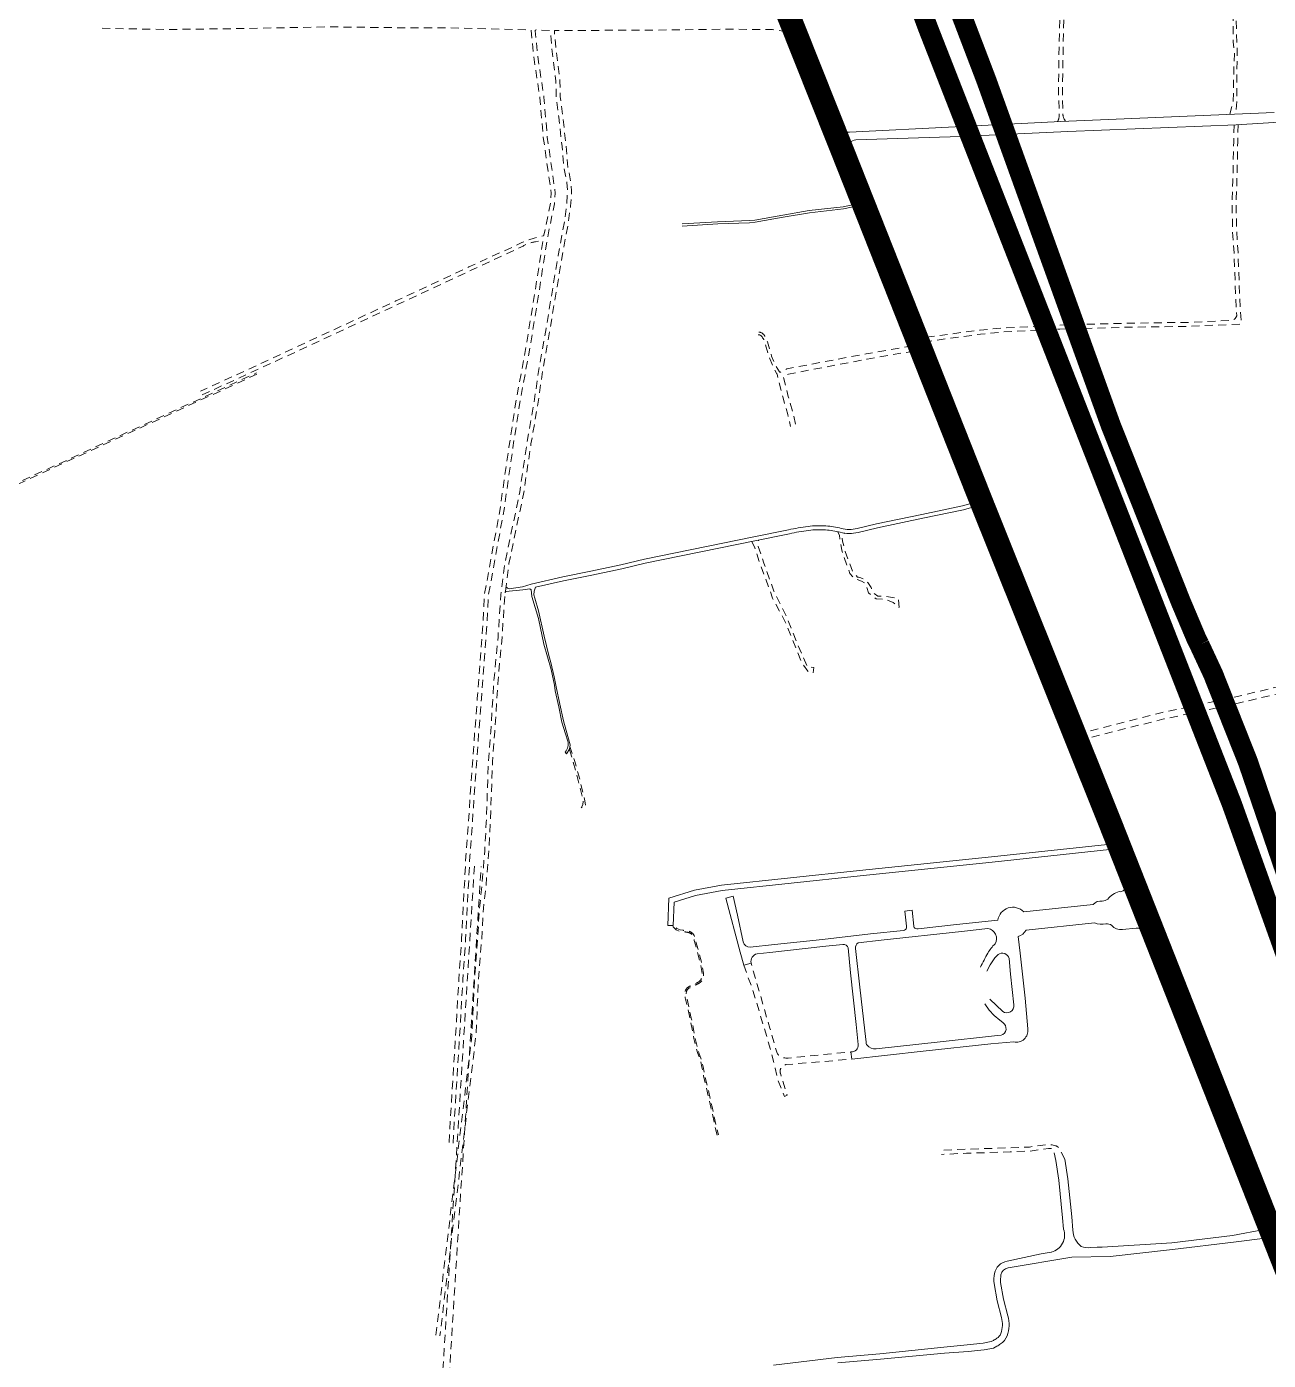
# Model space of a CAD drawing. Header units: metres. Extents: x 556238 to 587446, y 1177111 to 1219372.
# Drawn here: x 568667 to 569593, y 1205923 to 1206916 of the extents above; entities that cross this region are included whole.
import ezdxf

# ---------------------------------------------------------------- set-up
doc = ezdxf.new("R2010")
doc.units = ezdxf.units.M
doc.header["$MEASUREMENT"] = 0
for name, pattern in [('ACAD_ISO03W100', [30, 12, -18]), ('DASHED2', [0.375, 0.25, -0.125]), ('Xr_Nen GT$0$MON', [10, 6, -4])]:
    doc.linetypes.add(name, pattern=pattern)
doc.layers.add('DUONG GIAO THONG', color=7, linetype='Continuous')
for name, color, linetype, lineweight in [('Pipe Existing_DTDH', 4, 'ACAD_ISO03W100', 40), ('Xr_Nen GT$0$DUONG BT-NEN BT', 38, 'Continuous', 0), ('Xr_Nen GT$0$DUONG NHUA', 38, 'Continuous', 0), ('Xr_Nen GT$0$DUONG_DA', 38, 'Xr_Nen GT$0$MON', 0)]:
    doc.layers.add(name, color=color, linetype=linetype, lineweight=lineweight)

# ---------------------------------------------------------------- blocks, each defined once
blk = doc.blocks.new('GT CHINH')
at = {"layer": 'DUONG GIAO THONG', "color": 9, "ltscale": 5, "const_width": 17.5}
blk.add_lwpolyline([(4354.07, 6438.31), (4081.98, 7127.79), (3988.47, 7360.87), (3884.25, 7624.01), (3815.94, 7795.41), (3463.11, 8683.46), (3448.48, 8713.71), (3425.29, 8747.68), (3308.94, 8890.83), (3031.9, 9234.45)], dxfattribs=at)
blk = doc.blocks.new('DTDH_EXISTING_PIPE')
at = {"layer": 'Pipe Existing_DTDH', "color": 3, "linetype": 'DASHED2', "ltscale": 200, "const_width": 15, "elevation": 0.8, "flags": 128}
for points in [[(-9012.79, 8237.12), (-8953.97, 8165.46), (-8925.28, 8123.92), (-8832.94, 8014.7), (-8812.83, 7985.23), (-8596.42, 7422.34), (-8478.4, 7104.65), (-8385.49, 6861.21), (-8292.6, 6603.68), (-8240.3, 6471.94), (-8228.93, 6445.07), (-8226.47, 6440.06)], [(-8093.08, 6033.66), (-8144.45, 6159.86), (-8202.3, 6321.36), (-8428.91, 6899.96), (-8572.37, 7288.35), (-8797.79, 7873.74), (-8831.98, 7975.67), (-8853.02, 7999.83), (-8962.21, 8144.84), (-8993.27, 8187.69), (-9027.71, 8230.95)], [(-7790.31, 5289.12), (-7800.85, 5316.33), (-7815.06, 5355.37), (-7831.22, 5400.52), (-7846.92, 5430), (-7854.26, 5445.64), (-7870.84, 5493.16), (-7888.99, 5539.14), (-7903.67, 5571.91), (-7912.94, 5598.88), (-7920.84, 5628.35), (-7935.55, 5660.31), (-7967.01, 5740.65), (-7996.81, 5829.34), (-8071.26, 6028.94), (-8124.21, 6169.79), (-8151.9, 6240.67), (-8190.37, 6352.91), (-8216.25, 6418.12), (-8226.47, 6440.06)]]:
    blk.add_lwpolyline(points, dxfattribs=at)

msp = doc.modelspace()

# ---------------------------------------------------------------- linework, layer by layer
at = {"layer": 'Xr_Nen GT$0$DUONG BT-NEN BT', "flags": 128}
for points in [[(569286.34606, 1206784.41986), (569275.78881, 1206782.15918), (569250.59344, 1206779.36813), (569230.87777, 1206775.92949), (569209.99135, 1206772.2023), (569205.97145, 1206771.85797), (569182.2582, 1206770.98229), (569155.73745, 1206769.35329)], [(569286.68108, 1206782.85533), (569276.04505, 1206780.57778), (569250.81919, 1206777.78335), (569231.15577, 1206774.35382), (569210.2006, 1206770.61436), (569206.06931, 1206770.26049), (569182.33678, 1206769.3841), (569155.83555, 1206767.7563)], [(569474.23753, 1206303.1783), (569386.86341, 1206293.76309), (569288.52538, 1206283.57499), (569185.72251, 1206272.58202), (569165.84272, 1206268.99), (569149.85815, 1206263.90293), (569149.194, 1206246.51542), (569145.19521, 1206246.62343), (569145.96829, 1206266.86267), (569164.87654, 1206272.88019), (569185.15349, 1206276.54398), (569288.10662, 1206287.55301), (569386.44259, 1206297.74091), (569472.87603, 1206307.0743)]]:
    msp.add_lwpolyline(points, dxfattribs=at)
for points in [[(569374.88643, 1206559.11382), (569365.55494, 1206556.3456), (569335.18514, 1206550.03942), (569301.44655, 1206543.02048), (569286.90696, 1206539.48631, -0.124786345), (569273.65909, 1206539.6167, 0.048263803), (569262.64095, 1206541.41377, 0.04794559), (569250.05526, 1206541.02862, 0.024492724), (569235.75049, 1206538.49372), (569209.88196, 1206533.20709), (569128.32582, 1206516.69992), (569110.73715, 1206512.50654), (569088.40545, 1206507.71517), (569067.395, 1206503.506), (569046.55507, 1206498.63598), (569045.52883, 1206495.71494), (569045.3558, 1206492.91418), (569045.98192, 1206490.51537), (569048.71533, 1206481.14478), (569052.83699, 1206462.13795), (569056.40456, 1206447.78641), (569057.82327, 1206442.66889), (569060.42219, 1206432.02587), (569061.94467, 1206424.5225), (569064.71486, 1206411.42188), (569067.31, 1206399.07761), (569069.35484, 1206391.86435), (569072.33281, 1206381.30085), (569071.85025, 1206377.99001), (569069.60443, 1206374.50292), (569068.60027, 1206375.89722, 0.275849704), (569070.46603, 1206384.01088), (569068.73829, 1206389.36239), (569066.14541, 1206398.05573), (569063.75906, 1206409.47141), (569061.23695, 1206421.41746), (569060.75313, 1206425.66411), (569058.05548, 1206437.46384), (569052.73146, 1206456.23976), (569048.61711, 1206475.46534), (569043.77715, 1206491.81841), (569043.53537, 1206494.47686), (569043.32809, 1206496.85922), (569042.15777, 1206497.49715), (569037.08151, 1206496.64929), (569024.4408, 1206495.38213, 0.362735798), (569023.97101, 1206494.94588), (569023.87606, 1206494.52132)], [(569024.48637, 1206498.99987), (569024.48637, 1206498.99987, 0.12431092), (569026.93718, 1206497.43223), (569036.75412, 1206499.03329), (569043.22216, 1206500.93795), (569066.75885, 1206506.43817), (569087.7961, 1206510.6527), (569110.07452, 1206515.43265), (569127.68018, 1206519.63008), (569209.28404, 1206536.14691), (569235.11651, 1206541.42617, -0.024435991), (569249.67704, 1206544.00469, -0.04794559), (569262.83649, 1206544.40739, -0.048263803), (569274.42491, 1206542.5173, 0.124786345), (569286.19838, 1206542.40143), (569300.78656, 1206545.94741), (569334.57521, 1206552.97676), (569364.82267, 1206559.25754), (569373.74501, 1206561.90058)]]:
    msp.add_lwpolyline(points, format="xyb", dxfattribs=at)
at = {"layer": 'Xr_Nen GT$0$DUONG NHUA', "flags": 128}
for points in [[(569232.958, 1206943.996), (569273.36175, 1206841.44334, 0.049702401), (569273.40707, 1206841.35514, 0.268155623), (569280.59176, 1206837.67968), (569438.077, 1206845.738), (569597.152, 1206852.478)], [(569222.54837, 1206942.51865), (569232.725, 1206915.527), (569262.82234, 1206843.02198), (569271.781, 1206819.86), (569300.56595, 1206749.7916), (569317.07324, 1206705.15728), (569328.064, 1206676.607), (569350.2704, 1206619.37625), (569374.315, 1206560.505), (569418.52, 1206451.757), (569467.847, 1206324.343), (569473.444, 1206305.124), (569556.98892, 1206102.81406), (569590.12618, 1206020.83288, -0.472104505), (569589.75733, 1206020.15456), (569566.03851, 1206015.57844), (569520.82912, 1206010.16627), (569468.83769, 1206007.02969), (569465.10181, 1206006.83171, -0.00060522), (569465.1006, 1206006.83164), (569460.34658, 1206006.59125, -0.109038646), (569453.31606, 1206007.49377, -0.228821), (569447.13428, 1206019.66154), (569446.18209, 1206029.47962), (569443.39034, 1206057.73468), (569441.10187, 1206072.55773)], [(569613.03988, 1206846.07799), (569568.693, 1206843.358), (569443.232, 1206838.248), (569363.214, 1206834.605), (569285.21837, 1206832.04722, 0.46597556), (569279.8315, 1206825.19016, 0.043953963), (569279.85693, 1206825.10619), (569312.26234, 1206744.42517), (569321.216, 1206721.352), (569335.439, 1206682.964), (569368.66514, 1206607.13259), (569385.194, 1206559.576), (569427.05213, 1206455.05336), (569452.439, 1206389.374), (569479.23966, 1206328.18735), (569505.627, 1206254.733), (569554.63, 1206132.241), (569597.37, 1206023.204)], [(569485.86771, 1206274.96899, -0.442793632), (569481.63177, 1206271.86745, 0.158185908), (569473.07548, 1206266.24228, -0.128296225), (569468.93241, 1206264.84723, 0.242360227), (569462.17744, 1206262.37215), (569410.43261, 1206256.68831, 0.630542517), (569391.1379, 1206250.61424), (569360.26105, 1206247.27836), (569331.82686, 1206244.08007, -0.113967915), (569329.75535, 1206244.3501, -0.286566839), (569328.40434, 1206246.10514), (569327.23349, 1206258.03055), (569321.82951, 1206257.35553), (569323.04731, 1206246.01009), (569322.95721, 1206244.93006, -0.334325208), (569320.84068, 1206242.94999), (569296.08, 1206240.29512), (569260.48163, 1206236.23678), (569224.6548, 1206232.36186), (569206.5065, 1206230.4718, -0.373407208), (569201.32765, 1206234.34193), (569197.00133, 1206254.22187), (569193.93912, 1206268.39735), (569188.37566, 1206266.98386), (569199.10487, 1206226.65572), (569201.76596, 1206217.14556), (569207.14297, 1206218.55959, -0.402342374), (569211.64273, 1206225.6014), (569221.26481, 1206226.53465), (569262.98419, 1206231.23775), (569275.66042, 1206232.45824, -0.346238269), (569279.53752, 1206229.96956), (569281.26302, 1206211.25593), (569285.49691, 1206172.92966), (569287.09827, 1206158.00026, -0.47099922), (569281.61766, 1206152.3877), (569282.16121, 1206147.04674), (569335.37756, 1206153.0213), (569385.8561, 1206158.36415), (569402.91447, 1206159.91275, 0.529851921), (569413.42275, 1206169.55366), (569411.38714, 1206192.43617), (569407.76281, 1206225.88515), (569406.17586, 1206238.46611, 0.192987171), (569412.15468, 1206243.21868), (569463.14278, 1206248.66138, 0.159248212), (569471.72648, 1206247.85343, -0.189080027), (569475.98414, 1206246.63135, 0.216057147), (569483.95592, 1206243.50824), (569494.34581, 1206244.63709, -0.339568065), (569499.55463, 1206241.46872, -2.587201137)], [(569381.34256, 1206188.17592), (569384.57366, 1206183.53732), (569388.4525, 1206179.55651), (569392.63927, 1206176.00934), (569394.77816, 1206174.28124, -0.648400213), (569393.54946, 1206164.8676), (569388.58904, 1206164.45833), (569348.01921, 1206159.90283), (569300.29181, 1206154.76037, -0.245322668), (569293.68049, 1206157.35368, -0.196422577), (569292.90688, 1206159.62753), (569291.86016, 1206168.22256), (569288.30699, 1206200.55274), (569284.98433, 1206229.42992, -0.297585749), (569287.0777, 1206233.61376), (569304.20321, 1206235.7222), (569364.1387, 1206242.03823), (569383.73162, 1206244.3867, -0.538309521), (569389.03797, 1206232.9097, 0.078506851), (569383.65891, 1206226.08164, 0.015799869), (569378.14238, 1206215.45844, -2.819389166)], [(569382.88797, 1206212.5223), (569385.43102, 1206217.23619), (569388.92208, 1206222.41558), (569391.31315, 1206224.91218, -0.550429543), (569399.46989, 1206221.91484), (569400.64429, 1206210.41286), (569403.14233, 1206187.52308, -0.636066669), (569394.77323, 1206182.43257), (569385.08523, 1206191.84092)], [(569434.3113, 1206071.41896), (569436.64158, 1206056.88097), (569439.41672, 1206028.79397), (569440.13107, 1206020.35098, -0.446605729), (569431.01485, 1206003.28802, -0.041187904), (569430.93364, 1206003.2751), (569423.33901, 1206001.92869), (569397.99284, 1205996.42696, 0.310662269), (569388.55884, 1205987.32233, 0.080976085), (569388.26141, 1205979.72798), (569390.55963, 1205967.02448), (569393.83093, 1205954.55434, -0.153509846), (569393.24992, 1205942.48266, -0.165528817), (569390.45405, 1205939.03102, 0.002674426), (569387.81613, 1205937.35043), (569386.22955, 1205936.49685), (569380.28006, 1205935.48056), (569368.35831, 1205934.16115), (569350.90984, 1205932.39282, 0.000274387), (569350.90929, 1205932.39276), (569303.19394, 1205927.5041), (569271.41161, 1205924.81646), (569223.85241, 1205918.89854)], [(569271.82726, 1205920.83733), (569303.55405, 1205923.52028), (569351.29869, 1205927.8582, -0.003772042), (569351.3062, 1205927.85883), (569368.8848, 1205929.18889), (569380.97662, 1205930.52712), (569387.87796, 1205931.706), (569390.35985, 1205933.04127, -0.002845604), (569393.11801, 1205934.79979, 0.165528817), (569397.94208, 1205940.75534, 0.153509846), (569398.66728, 1205955.82306), (569395.44522, 1205968.10552), (569393.2082, 1205980.47074, -0.07917938), (569393.45843, 1205986.32534, -0.310662269), (569398.81516, 1205991.49504), (569446.26085, 1205999.40581), (569474.76066, 1205999.931), (569521.40688, 1206005.19973), (569566.66485, 1206010.61773), (569592.44293, 1206013.90307, -0.347576818), (569592.97418, 1206013.58298), (569621.995, 1205936.366), (569652.92056, 1205857.03391)]]:
    msp.add_lwpolyline(points, format="xyb", dxfattribs=at)
at = {"layer": 'Xr_Nen GT$0$DUONG_DA', "flags": 128}
for points in [[(569435.58045, 1206845.61025, 0.134357082), (569436.92275, 1206851.71315), (569436.26521, 1206865.26344), (569436.84592, 1206905.44713), (569437.81609, 1206938.46417), (569439.40301, 1206970.47207), (569440.80714, 1206995.16994), (569440.8893, 1207003.05063, 0.030611772), (569439.70993, 1207026.25621), (569441.13652, 1207039.43208), (569441.05501, 1207055.37678), (569439.25274, 1207063.15388), (569435.77422, 1207106.02192), (569433.73507, 1207124.47727), (569431.24092, 1207147.22785), (569429.00885, 1207159.20642), (569427.92533, 1207173.03655)], [(569441.63008, 1206845.88854, -0.170053843), (569439.55971, 1206851.71315), (569439.266, 1206865.29633), (569439.84529, 1206905.38139), (569440.81391, 1206938.34583), (569442.39879, 1206970.31265), (569443.80625, 1206995.0691), (569443.88914, 1207003.01935, 0.030180704), (569442.728, 1207026.26114), (569444.13735, 1207039.27779), (569444.05326, 1207055.72741), (569442.22508, 1207063.61632), (569438.76086, 1207106.30803), (569436.71693, 1207124.80673), (569434.21079, 1207147.66671), (569431.98725, 1207159.59946), (569430.91915, 1207173.23283)], [(568723.37096, 1206915.15624), (568771.51296, 1206914.28816), (568828.82833, 1206914.99719), (568892.46135, 1206916.27429), (568943.36433, 1206915.65005), (568990.02118, 1206915.37152), (569042.74894, 1206914.05485, -0.378628901), (569043.23406, 1206913.60395), (569045.17234, 1206893.89649), (569049.71469, 1206863.59779), (569052.28216, 1206833.81015), (569055.86721, 1206808.77284), (569058.24017, 1206792.26304), (569057.58167, 1206784.91494), (569052.7291, 1206761.02282, -0.289029344), (569052.36037, 1206760.63727), (569045.46126, 1206758.91254), (569036.37023, 1206755.44727), (568996.89041, 1206737.35094), (568942.30795, 1206711.98532), (568859.10995, 1206673.34269), (568796.70664, 1206644.68017)], [(568972.26967, 1205941.30863), (568999.0262, 1206164.38723), (569000.33872, 1206191.20045), (569001.19012, 1206210.07342), (569003.43566, 1206236.62931), (569004.44136, 1206256.65211), (569006.61346, 1206276.66852), (569008.62003, 1206302.42703), (569009.78076, 1206323.39481), (569011.40373, 1206368.66905), (569013.10568, 1206391.24299), (569015.35141, 1206427.08662), (569018.52415, 1206461.59353), (569020.69253, 1206492.94521), (569023.71989, 1206516.75932), (569034.773, 1206569.77713), (569040.13295, 1206606.04686), (569045.30334, 1206635.47483), (569048.44439, 1206657.95418), (569054.3414, 1206691.5071), (569059.5608, 1206723.11069), (569063.47653, 1206745.88564), (569065.7971, 1206759.36436), (569068.06075, 1206771.15082), (569069.59485, 1206782.93606), (569070.40303, 1206793.94994), (569069.79356, 1206800.36844), (569068.8445, 1206805.44225), (569067.76663, 1206810.33822), (569066.26082, 1206827.11077), (569063.89643, 1206848.98154), (569061.95681, 1206864.19657), (569061.66771, 1206875.67733), (569058.67784, 1206900.76062), (569057.50219, 1206913.11129, 0.376780106), (569057.02173, 1206913.56361), (569046.78653, 1206913.9176, 0.453609304), (569046.27165, 1206913.36896), (569048.15047, 1206894.26594), (569052.69551, 1206863.94934), (569055.26384, 1206834.15185), (569058.83692, 1206809.19807), (569061.25942, 1206792.34364), (569060.55482, 1206784.48116), (569055.4247, 1206759.22249), (569047.59199, 1206709.22978), (569042.93166, 1206680.49219), (569034.8372, 1206636.31817), (569029.6324, 1206602.65658), (569023.02879, 1206556.56456), (569011.45619, 1206493.10152), (569009.96634, 1206467.31798), (569006.10306, 1206415.42723), (569004.02887, 1206389.20359), (568999.50641, 1206324.47049), (568997.60418, 1206298.17587), (568994.3841, 1206236.3451), (568992.40299, 1206206.42197), (568984.89524, 1206082.85403)], [(569233.92508, 1206912.63599), (569223.17829, 1206914.17948), (569188.84137, 1206914.54162), (569135.45911, 1206913.85304), (569061.02517, 1206913.51205, 0.440922436), (569060.52971, 1206912.96467), (569061.66096, 1206901.08034), (569064.66323, 1206875.8931), (569064.95202, 1206864.42461), (569066.87597, 1206849.33248), (569069.24637, 1206827.40615), (569070.73753, 1206810.7967), (569071.78459, 1206806.0407), (569072.76732, 1206800.78688), (569073.41346, 1206793.98219), (569072.58064, 1206782.63243), (569071.02397, 1206770.67385), (569068.74871, 1206758.8269), (569066.43303, 1206745.37663), (569062.51909, 1206722.6121), (569057.29878, 1206691.00302), (569051.40823, 1206657.48681), (569048.26719, 1206635.00754), (569043.09475, 1206605.56792), (569037.72787, 1206569.25125), (569026.68097, 1206516.26325), (569024.5275, 1206499.32342), (569023.87606, 1206494.52132), (569023.67944, 1206492.6523), (569021.51466, 1206461.35266), (569018.34281, 1206426.85544), (569016.09862, 1206391.03641), (569014.39969, 1206368.50248), (569012.77778, 1206323.25815), (569011.61358, 1206302.2276), (569009.60086, 1206276.39014), (569007.43323, 1206256.41484), (569006.42932, 1206236.42762), (569004.18441, 1206209.87936), (569003.33541, 1206191.05951), (569002.01745, 1206164.13495), (568975.24833, 1205940.95137)], [(569567.19124, 1206843.29683), (569566.90555, 1206830.59946), (569566.34402, 1206801.51422), (569565.68418, 1206788.4052), (569566.0602, 1206764.73305), (569567.18479, 1206747.91218), (569568.39922, 1206713.90981), (569569.21373, 1206700.9163, -0.192875856), (569566.16484, 1206697.54643), (569533.37806, 1206696.0726), (569487.12568, 1206695.41767), (569437.26247, 1206694.02892), (569395.09476, 1206691.85337), (569377.8518, 1206690.25151), (569334.83018, 1206684.59444)], [(568797.95881, 1206641.95399), (568860.3679, 1206670.61917), (568943.57226, 1206709.26475), (568998.14759, 1206734.62706), (569037.28238, 1206752.92029, -0.103169424), (569046.36251, 1206756.04553), (569051.38365, 1206757.30077, -0.536983989), (569051.99889, 1206756.7383), (569044.62939, 1206709.70208), (569039.97526, 1206681.00272), (569031.8788, 1206636.81783), (569026.66508, 1206603.09854), (569020.06721, 1206557.04655), (569008.47181, 1206493.45848), (569006.97277, 1206467.51589), (569003.11185, 1206415.65688), (569001.03713, 1206389.42641), (568996.51396, 1206324.68327), (568994.60982, 1206298.36213), (568991.38925, 1206236.52222), (568989.40901, 1206206.61203), (568981.90076, 1206083.03597)], [(569212.57829, 1206686.87581, -0.226718841), (569215.04223, 1206685.67628, -0.097638492), (569217.43949, 1206681.03964), (569220.61264, 1206670.10832), (569223.99285, 1206662.17039), (569226.47312, 1206657.66763, -0.064226803), (569226.52, 1206657.5486), (569231.0048, 1206639.75675), (569234.64842, 1206627.31135), (569236.45876, 1206618.34817)], [(569327.33121, 1206678.51054), (569293.08397, 1206672.638), (569233.7728, 1206661.37106), (569229.03025, 1206658.91781, -0.385485479), (569228.38132, 1206659.08939), (569225.76467, 1206663.11435), (569222.49985, 1206670.7813), (569219.36021, 1206681.59719, 0.097638492), (569216.60759, 1206686.92113, 0.226718841), (569212.59261, 1206688.87576, 0.226718841)], [(569328.77364, 1206674.69434), (569293.79529, 1206668.70159), (569235.09244, 1206657.55021), (569231.50973, 1206655.69693, 0.34821718), (569231.25462, 1206655.13061), (569234.86496, 1206640.80792), (569238.53537, 1206628.271), (569240.37959, 1206619.14008)], [(569271.70013, 1206540.0976), (569272.98348, 1206537.37032), (569274.71928, 1206526.34832), (569280.76967, 1206509.02644), (569284.18486, 1206504.99814), (569289.39177, 1206503.3196), (569292.30325, 1206501.58521), (569294.76667, 1206494.47966), (569300.40325, 1206490.05341), (569307.30491, 1206489.7033), (569313.08581, 1206487.18262), (569317.60515, 1206483.64649), (569316.83446, 1206490.43853), (569306.3942, 1206492.11894), (569301.66456, 1206491.90887), (569298.05594, 1206494.67476), (569296.96967, 1206497.61557, 0.271009364), (569286.42237, 1206506.27926), (569282.7057, 1206510.77045), (569277.34289, 1206525.39032), (569275.26833, 1206533.0022), (569275.09304, 1206537.13339), (569276.59928, 1206539.01326)], [(569795.03312, 1206246.96752), (569795.91132, 1206272.36583), (569795.398, 1206286.5336), (569795.76041, 1206293.0518), (569797.10742, 1206301.90475), (569801.81374, 1206315.23615), (569805.77858, 1206326.16323), (569807.14182, 1206330.23173), (569808.15301, 1206336.3574), (569808.2478, 1206341.03353), (569807.96132, 1206346.45241), (569807.16296, 1206353.02768), (569806.39495, 1206361.70125), (569805.75614, 1206365.88343), (569805.11362, 1206371.81357), (569804.95393, 1206375.7081), (569804.28506, 1206380.928), (569802.97217, 1206391.06161), (569802.01094, 1206399.73834), (569801.87783, 1206401.6994), (569802.04658, 1206402.57649), (569802.60678, 1206407.27765, -0.105520293), (569801.52168, 1206409.61553), (569798.43553, 1206423.14378), (569795.60136, 1206438.49553), (569791.96899, 1206460.47628), (569788.37171, 1206459.41318), (569740.23215, 1206450.23622), (569690.25828, 1206440.7102), (569673.42898, 1206437.00729), (569632.78487, 1206427.16313), (569562.9681, 1206410.53462), (569514.83141, 1206400.51627), (569454.26715, 1206385.20027)], [(569181.79175, 1206090.28658), (569180.24851, 1206097.13278), (569177.12541, 1206111.19963), (569173.47163, 1206127.31869), (569171.75397, 1206134.53695), (569170.52165, 1206141.06815), (569169.30022, 1206146.25572), (569167.36636, 1206151.30685), (569164.54053, 1206162.40492), (569161.63313, 1206177.43516), (569158.15321, 1206192.77393, -0.032571938), (569157.88135, 1206196.24339, -0.277534753), (569160.60453, 1206200.90861, -0.027838847), (569166.54916, 1206203.746, 0.076914655), (569168.52968, 1206204.94179, 0.266662968), (569170.689, 1206210.80477), (569169.28803, 1206219.04941), (569166.90799, 1206227.52841), (569164.80598, 1206235.32726, 0.150644252), (569163.28539, 1206239.49142, 0.190287583), (569159.8955, 1206241.54912, 0.012768792), (569156.32668, 1206242.06641), (569153.9485, 1206242.34933), (569151.37175, 1206243.47774), (569148.60685, 1206245.98348), (569149.33585, 1206246.67642), (569151.907, 1206244.33503), (569154.21384, 1206243.32482), (569156.44482, 1206243.05941, -0.012768792), (569160.06417, 1206242.53479, -0.190287583), (569164.08198, 1206240.09593, -0.147352932), (569165.79836, 1206235.48792), (569167.87218, 1206227.79366), (569170.26507, 1206219.26891), (569171.67486, 1206210.9723, -0.266662968), (569169.17138, 1206204.17484, -0.076914655), (569166.92904, 1206202.82097, 0.027838847), (569161.08483, 1206200.0315, 0.277534753), (569158.88126, 1206196.25647, 0.0321876), (569159.13734, 1206192.95589), (569162.61189, 1206177.64079), (569165.5168, 1206162.62344), (569168.32108, 1206151.61003), (569170.25817, 1206146.55041), (569171.50016, 1206141.27555), (569172.73226, 1206134.74552), (569174.4457, 1206127.54498), (569178.10116, 1206111.41853), (569181.22439, 1206097.3511), (569182.76727, 1206090.50647)], [(569201.76596, 1206217.14556), (569208.37171, 1206198.57689), (569219.47178, 1206162.08026), (569225.20104, 1206140.18015), (569226.75265, 1206132.78545), (569232.12369, 1206119.06934), (569234.1527, 1206120.14285), (569229.02047, 1206136.48286, -0.462605503), (569233.07849, 1206142.92337), (569282.16121, 1206147.04674), (569281.61766, 1206152.3877), (569234.7495, 1206147.81351, -0.259156483), (569226.51406, 1206151.39159), (569221.14664, 1206170.15862), (569207.14297, 1206218.55959)], [(569441.10517, 1206072.54771), (569436.62691, 1206080.77069, 0.163898379), (569434.00849, 1206082.5181), (569431.50679, 1206083.20773), (569428.78914, 1206083.41269), (569414.67567, 1206081.52563), (569400.25503, 1206080.93653), (569367.59119, 1206079.891), (569348.87191, 1206079.02547)]]:
    msp.add_lwpolyline(points, format="xyb", dxfattribs=at)
for points in [[(569564.00743, 1206851.0732), (569566.57136, 1206860.91318), (569567.01648, 1206883.96742), (569567.53483, 1206896.19942), (569566.64463, 1206905.16908), (569566.34793, 1206927.85267), (569566.42213, 1206944.87954), (569565.97701, 1206953.33031), (569562.93551, 1206956.59199), (569565.08682, 1206959.26066), (569567.97994, 1206954.73877), (569568.42506, 1206935.02034), (569569.4631, 1206898.49254), (569569.31485, 1206879.54572), (569569.38853, 1206862.83499), (569568.6467, 1206854.60663), (569570.27402, 1206851.34707)], [(569570.18332, 1206843.44141), (569569.9049, 1206830.53676), (569569.34256, 1206801.40983), (569568.68538, 1206788.35356), (569569.05861, 1206764.85702), (569570.18121, 1206748.06582), (569571.39563, 1206714.06397), (569572.68745, 1206694.84262), (569533.46691, 1206693.07356), (569487.18868, 1206692.41826), (569437.38153, 1206691.03108), (569395.31089, 1206688.86053), (569378.19303, 1206687.2703), (569336.06496, 1206681.53538)], [(568838.80743, 1206657.43796), (568425.86904, 1206467.5413), (568326.81186, 1206441.37915), (567814.49791, 1206301.11998), (567479.83315, 1205948.9253), (567472.03251, 1205935.79749), (567465.82772, 1205853.53547), (567933.75728, 1205673.11275), (568193.56947, 1205573.70343), (568193.21212, 1205572.76946), (567933.39872, 1205672.17925), (567464.47104, 1205852.98681), (567067.1376, 1205844.56511), (567067.1164, 1205845.56489), (567464.85956, 1205853.99527), (567471.05299, 1205936.10663), (567479.03085, 1205949.5327), (567813.965, 1206302.01088), (568326.55214, 1206442.34485), (568425.52993, 1206468.48603), (568838.38962, 1206658.34649)], [(569207.83011, 1206532.79179), (569209.92304, 1206527.92383), (569213.77017, 1206516.31412), (569223.20754, 1206490.6494), (569232.87838, 1206472.3003), (569245.11515, 1206442.18568), (569249.41537, 1206436.04668), (569253.43653, 1206434.76316), (569253.9949, 1206438.94874), (569249.08257, 1206439.57241), (569242.15531, 1206455.35646), (569233.15668, 1206477.82967), (569224.09937, 1206495.83334), (569216.78012, 1206516.62281), (569212.47361, 1206528.98459), (569212.82927, 1206533.80942)], [(569725.12991, 1206534.39098), (569726.84106, 1206522.60039), (569727.31887, 1206517.04593), (569728.66293, 1206509.65889), (569729.73858, 1206504.28453), (569730.45601, 1206502.82981), (569733.8105, 1206486.53031), (569736.94828, 1206466.69344), (569738.31093, 1206454.96003), (569689.25274, 1206445.60855), (569672.30314, 1206441.87918), (569631.61713, 1206432.02487), (569561.87925, 1206415.41514), (569513.70859, 1206405.38973), (569452.27053, 1206389.80984)], [(569071.72532, 1206377.7905), (569074.44136, 1206369.03595), (569078.95465, 1206352.40627), (569081.97695, 1206340.27835), (569081.80342, 1206336.56916), (569080.45044, 1206334.28113), (569084.02355, 1206335.14773), (569083.36443, 1206339.58507), (569079.7203, 1206354.54704), (569075.7961, 1206368.92437), (569072.13819, 1206379.96561)], [(569000.99422, 1206290.94884), (568980.71122, 1205967.44084), (568958.66025, 1205617.2266), (569033.66672, 1205287.32233), (569052.45749, 1205212.75562), (569071.37942, 1204977.43172), (569072.67423, 1204972.71356), (569073.92523, 1204970.50159), (569078.07806, 1204966.01874), (569250.43282, 1204860.75592), (569400.06345, 1204771.41314), (569406.88084, 1204761.79372), (569412.62852, 1204758.71094), (569416.37788, 1204759.57221), (569419.41757, 1204762.05264), (569421.29124, 1204766.76896), (569419.26394, 1204770.75017), (569413.9415, 1204774.70681), (569413.9415, 1204774.70681), (569403.29998, 1204775.30412), (569403.29998, 1204775.30412), (569253.01756, 1204865.03608), (569081.27529, 1204969.92483), (569077.98999, 1204973.47121), (569077.33179, 1204974.63501), (569076.32564, 1204978.30134), (569057.40794, 1205213.57255), (569038.52938, 1205288.48764), (568963.69568, 1205617.63201), (568985.70142, 1205967.12797), (569005.98442, 1206290.63597)], [(569434.3113, 1206071.41896), (569432.66405, 1206078.98306), (569431.34542, 1206080.42614), (569428.87607, 1206080.39761), (569414.93624, 1206078.53377), (569400.36424, 1206077.93849), (569367.70847, 1206076.89321), (569349.01047, 1206076.02868)]]:
    msp.add_lwpolyline(points, dxfattribs=at)

# ---------------------------------------------------------------- next in the draw order: block references
at = {"layer": 'DUONG GIAO THONG'}
msp.add_blockref('GT CHINH', (565391.56753, 1199198.47471), dxfattribs=at)

# ---------------------------------------------------------------- next in the draw order: block references
at = {"layer": 'Pipe Existing_DTDH', "linetype": 'ByBlock'}
msp.add_blockref('DTDH_EXISTING_PIPE', (577767.86613, 1200015.74782, -0.796), dxfattribs=at)

doc.saveas('drawing.dxf')
